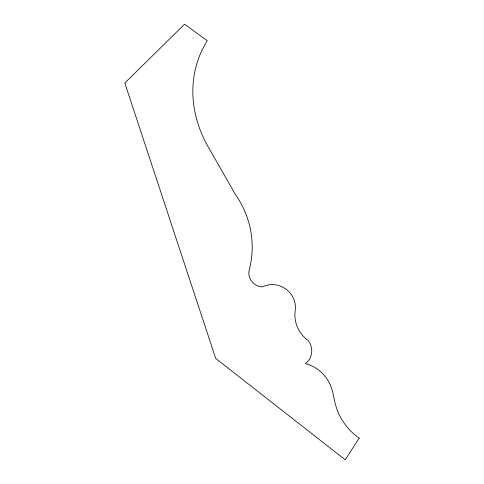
<?xml version="1.0" encoding="UTF-8"?>
<svg xmlns="http://www.w3.org/2000/svg" width="484" height="484" viewBox="0 0 484 484"><rect width="100%" height="100%" fill="white"/><g stroke="black" fill="none" stroke-linecap="round" stroke-linejoin="round"><path stroke-width="0.73" d="M359.176 438.068L345.249 459.8L215.713 358.45L124.824 83.012L184.579 24.2L207.231 40.747A129.192 109.626 24.9 0 0 208.174 146.815L235.363 194.453A101.967 95.469 1.3 0 1 249.417 269.237A13.74 12.971 31.1 0 0 262.6 286.891A22.518 21.435 40.4 0 1 286.286 289.372A22.518 21.435 40.4 0 1 295.065 311.635A30.268 28.145 47.9 0 0 308.308 340.621A16.619 15.754 55 0 1 305.35 363.593A36.984 34.848 68.1 0 1 332.804 392.645L334.692 401.43A54.486 49.114 61.5 0 0 359.176 438.068"/></g></svg>
